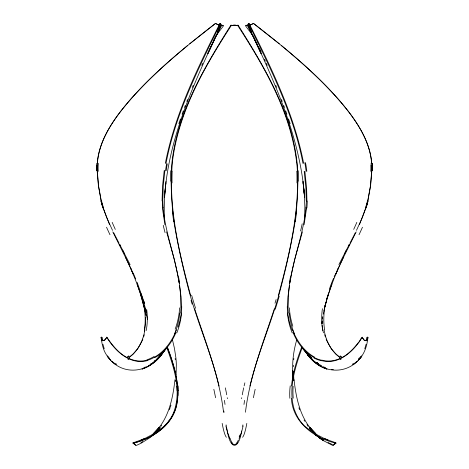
<?xml version="1.0" encoding="UTF-8"?>
<svg xmlns="http://www.w3.org/2000/svg" width="469" height="469" viewBox="0 0 469 469"><rect width="100%" height="100%" fill="white"/><g stroke="black" fill="none" stroke-linecap="round" stroke-linejoin="round"><path stroke-width="0.7" d="M292.885 379.239L292.896 371.554L292.697 379.368M293.406 366.682L293.412 365.263M297.944 181.081L297.469 196.792L296.367 211.337M306.245 200.996L305.94 188.597L304.199 171.396M306.943 200.978L306.632 188.538L304.885 171.302M292.891 380.605L292.908 379.151M292.955 376.244L293.014 371.876L292.726 379.456M304.598 218.683L304.862 206.964L304.352 194.741L303.015 181.503L304.586 197.156C300.658 141.409 277.83 89.432 254.632 39.39L261.221 53.595L247.62 25.238L248.447 23.462L249.109 23.45C271.434 68.198 294.063 113.815 303.648 163.271M323.909 440.127L315.385 434.605L323.481 440.303L315.274 434.505L323.282 440.391L315.191 434.435L323.147 440.444L315.145 434.388L323.082 440.473L332.926 445.55L335.974 443.193L335.986 442.818L326.612 439.523A94.468 90.552 -13.9 0 1 324.196 438.474M371.747 170.452L370.457 185.806L367.725 200.978M371.882 170.552L370.586 185.876L367.837 200.996M181.181 307.711L180.975 296.355L179.211 282.103M165.352 163.271C174.937 113.815 197.566 68.198 219.891 23.45L220.553 23.462L221.38 25.238L207.779 53.595L214.368 39.39C188.421 95.699 161.911 155.268 164.402 218.683M171.718 170.927C169.649 213.366 179.75 255.072 190.707 295.722M176.115 374.684L176.338 364.524A89.321 89.321 0 0 0 175.857 357.536L174.445 348.414L172.369 339.486M288.177 297.352L287.937 306.48L288.324 313.022M171.249 170.962C174.386 117.379 202.948 69.553 230.818 25.238L232.718 25.326M288.224 296.766L289.144 287.896M322.262 320.866L322.033 323.721L322.297 320.86M322.426 318.721L322.537 317.296M97.388 163.271C99.334 138.396 114.981 117.438 130.722 99.147C148.034 79.531 167.615 62.06 187.741 45.399M306.615 207.808L304.117 224.628M293.711 359.799L293.823 358.463M305.911 207.779C303.953 230.209 295.804 251.448 291.618 273.462M180.676 313.022L181.063 306.48L180.823 297.352M322.432 319.43L322.69 316.569M165.838 183.244L164.414 197.156L164.648 194.741M164.414 197.156L165.985 181.503M97.247 163.376C98.59 144.411 108.597 127.427 119.736 112.537C146.68 78.03 181.052 50.294 215.347 23.462L219.598 25.091M291.501 386.022C292.773 372.562 296.941 359.576 301.743 346.996M172.346 162.497C178.284 112.155 204.343 67.137 231.446 25.273M367.063 338.454L367.215 337.17L367.913 337.275C367.121 345.272 364.847 353.538 358.99 359.36L361.071 356.856C347.218 376.191 320.474 373.564 307.547 354.628L312.911 360.35L320.427 366.119C314.494 362.478 309.663 357.378 305.454 351.891L310.748 358.216L313.65 361.001L306.732 353.263M175.453 381.573L175.594 380.359M174.96 379.697C172.821 399.172 168.336 419.972 153.392 433.854M177.575 398.222C176.584 422.129 154.67 438.269 133.026 443.193L133.014 442.818L142.388 439.523A94.468 90.552 13.9 0 0 144.804 438.474M164.226 170.452L162.561 185.806L162.057 200.978M164.912 170.552L163.247 185.876L162.755 200.996M289.232 287.298L289.484 285.498M366.717 340.928L366.987 339.093M295.142 221.35C291.173 245.656 285.709 269.728 279.301 293.506C270.631 324.7 257.516 354.511 249.93 386.022M245.451 412.233C249.713 376.472 263.179 342.816 274.33 308.813M289.789 282.103L288.025 296.355L287.819 307.711M289.854 283.1L290.575 278.885M144.886 329.854C143.215 340.447 138.097 350.982 129.116 357.214M367.215 337.17L367.127 337.61A17.077 11.918 65.3 0 1 367.057 338.026C366.746 341.508 363.932 340.94 362.742 338.067M166.032 163.376C175.441 113.867 198.534 68.327 220.553 23.462M242.649 426.274L242.913 424.867M290.686 278.281L291.495 274.066M367.913 337.275C368.247 340.951 364.331 342.241 363.018 338.536C361.576 334.889 359.969 341.96 358.293 342.669C355.59 346.198 352.629 349.546 349.27 352.465C341.995 359.037 331.659 362.889 321.945 360.133M290.657 277.296L294.702 259.504L302.399 231.885M243.112 425.958L241.5 432.365L239.084 438.492M323.334 314.166C326.289 297.885 332.333 282.42 338.659 267.207L335.616 274.453L343.531 257.194L356.188 231.885M241.687 430.999C238.657 450.052 230.343 450.052 227.313 430.999M324.05 310.707L326.019 302.183L324.759 306.773L328.705 293.231L326.823 298.759L331.958 283.956M366.055 344.322L364.776 348.772M296.736 339.908C293.289 351.498 291.917 363.709 293.025 375.763M278.293 295.722C289.25 255.072 299.351 213.366 297.282 170.927M170.353 407.18L170.951 405.245M143.608 336.965L144.294 334.755M365.843 207.808L359.459 224.628M365.926 207.779L362.297 217.669L356.475 230.355M169.415 409.771L170.065 407.831M178.853 123.64L180.454 118.921M329.431 289.021L331.067 284.366M182.089 114.219L183.297 110.866M302.37 347.136C295.183 367.016 287.667 389.516 294.62 410.568M184.51 107.512L185.273 105.502M186.803 101.48L187.571 99.463M173.741 412.233C181.802 390.847 173.97 367.485 166.63 347.136M248.336 24.71L249.109 23.45M142.213 340.629L142.846 339.093M176.455 329.854C172.123 340.904 164.941 351.41 154.33 357.214M105.009 339.82C105.707 339.005 106.305 338.108 106.815 337.17C109.869 341.772 113.24 346.186 117.162 350.085C124.725 357.941 136.104 363.264 147.055 360.133M192.396 87.357L193.199 85.428M331.302 283.698L333.553 278.334M334.116 276.991L334.96 274.975M175.975 332.468C171.795 342.786 164.689 352.278 154.793 357.683M221.321 25.449L213.911 40.246L221.321 25.449L220.612 25.654M201.764 65.338L202.643 63.391M142.001 341.139L137.939 348.473M208.084 52.974L214.239 39.871M238.381 440.022L236.939 442.836L237.549 443.193M338.929 266.539L339.497 265.354M217.317 31.904L220.717 24.886L218.83 28.761M340.066 264.176L343.531 257.194M218.835 28.832L220.729 24.98L219.762 26.926M355.238 232.841L353.943 235.403M344.346 254.04L344.926 252.902M353.69 235.895L350.009 243.042M345.213 252.34L346.362 250.094M338.899 264.592L349.411 244.202M348.625 245.709L349.458 244.103M106.815 337.17L106.545 337.61A17.077 11.115 -66.8 0 1 106.258 338.026C104.792 341.168 101.193 342.352 101.087 337.275L101.785 337.17L101.873 337.61A17.077 11.918 -65.3 0 0 101.943 338.026C102.002 339.562 103.596 341.772 104.921 339.832M160.879 426.35L161.623 425.213M236.915 442.871L235.925 444.131M362.232 337.275C353.984 350.953 338.905 365.316 321.558 360.62M137.552 349.006L132.985 354.329L128.858 357.683M164.637 350.073C152.366 372.468 122.679 378.442 107.172 355.959L110.01 359.36M214.855 37.338L223.607 25.66L221.145 25.326M162.268 353.263L155.35 361.001L148.573 366.119L153.246 362.871L161.453 354.628L158.528 357.753M358.468 358.92L359.277 357.947M358.169 360.368L361.828 355.959L358.99 359.36M164.941 350.249L159.22 357.12L155.35 361.001L163.546 351.891L162.221 353.474M161.342 354.523L155.35 361.001M166.36 348.496L160.181 355.801L163.781 351.609M161.453 354.628L159.22 357.12L162.643 353.169L158.757 357.319M153.809 434.435L154.782 433.374M158.68 429.129L160.14 427.54M159.624 427.464L153.34 433.907L159.583 427.107L153.17 434.06L159.659 427.775L153.041 434.171M156.863 359.348L157.813 358.334M156.089 360.35L151.059 364.507L146.381 367.338L142.031 369.08C147.993 367.075 153.246 363.323 157.549 358.791M153.34 433.907L159.601 427.241M157.69 430.436L160.163 427.898L157.643 430.478M359.764 358.193L361.212 356.704M164.508 425.958L156.376 432.365L144.81 438.492M154.166 361.171L155.122 360.286M152.964 434.241L159.706 428.174M356.376 361.921L353.163 364.595L357.296 361.224M189.711 43.787L215.593 23.45M353.233 363.651L352.272 364.343M334.573 443.92L334.274 444.149M150.643 363.932L151.516 363.287M231.452 443.193L232.049 442.818L230.385 439.523M140.929 442.531L142.664 441.534M235.204 444.694L233.644 444.6M371.753 163.376C370.41 144.411 360.403 127.427 349.264 112.537C322.32 78.03 287.948 50.294 253.653 23.462L249.895 25.238M253.653 23.462L249.402 25.091M143.825 367.667L145.501 366.946M297.751 170.962C294.614 117.379 266.052 69.553 238.182 25.238L234.5 25.66L230.818 25.238M147.442 360.62C130.095 365.316 115.016 350.953 106.768 337.275M223.015 25.238L222.435 25.303M247.855 25.326L245.393 25.66L254.145 37.338M237.484 25.279L236.282 25.326M233.328 25.303L235.673 25.303M238.182 25.238L237.554 25.273C264.657 67.137 290.716 112.155 296.654 162.497M248.388 25.654L247.62 25.238L255.089 40.246L247.679 25.449M221.737 25.326L221.268 25.326M247.732 25.326L247.263 25.326M333.395 369.56L331.448 369.343M246.565 25.303L246.002 25.244M335.974 443.193C314.33 438.269 292.416 422.129 291.425 398.222M219.105 25.238L215.347 23.462M323.54 366.951L325.357 367.678M323.499 366.946L325.175 367.667M324.19 438.492L312.624 432.365L304.492 425.958A41.471 41.008 -63 0 1 294.743 410.522M328.071 442.531L332.556 444.6M314.207 357.683C304.311 352.278 297.205 342.786 293.025 332.468M314.67 357.214C304.059 351.41 296.877 340.904 292.545 329.854M116.728 364.343L115.767 363.651M340.142 357.683L336.015 354.329L331.448 349.006M339.884 357.214C330.903 350.982 325.785 340.447 324.114 329.854M316.763 362.73L318.469 363.973M316.739 362.719L318.357 363.932L316.845 362.748M316.628 362.643L317.484 363.287M253.407 23.45L279.29 43.787M134.726 444.149L134.427 443.92M317.032 362.906L318.357 363.932M133.583 443.264L133.014 442.818M111.704 361.224L115.837 364.595L112.624 361.921M312.911 360.35C317.015 364.096 321.652 367.333 326.969 369.08C319.113 366.512 312.835 360.784 307.547 354.628M281.259 45.399C302.159 62.711 322.508 80.885 340.283 101.451C355.203 119.149 369.801 139.451 371.612 163.271M309.294 428.174L316.036 434.241M311.885 430.237L315.959 434.171M315.619 433.872L309.417 427.107L315.737 433.972L309.341 427.775L315.83 434.06L309.376 427.464L315.66 433.907C300.658 420.048 296.197 399.183 294.04 379.697M233.099 444.149L232.061 442.836M309.376 427.464L315.737 433.972M309.329 428.408L311.31 430.436M310.871 357.308L309.716 356.053L310.636 356.997M313.65 361.001L308.69 355.848L304.363 350.073M109.236 358.193C103.608 352.805 101.996 344.697 101.087 337.275M309.716 356.053L310.584 356.962M310.296 356.639L311.885 358.334M309.399 427.241L315.66 433.907M312.137 359.348L304.059 350.249M310.713 357.015L309.968 356.2L310.935 357.29M310.038 356.323L310.853 357.261M307.658 353.538L308.561 354.582M309.909 356.153L310.806 357.202M305.219 351.609L308.819 355.801L302.64 348.496M107.929 356.856L110.831 360.368M219.891 23.45L220.665 24.71M331.061 348.473L326.999 341.139M304.047 420.072L304.786 421.215M307.007 424.638L308.121 426.35M362.185 337.17L362.455 337.61A17.077 11.156 66.8 0 0 362.695 338.032M118.991 243.042L115.31 235.895M119.542 244.103L120.375 245.709M119.589 244.202L130.101 264.592M122.638 250.094L123.787 252.34M124.074 252.902L124.654 254.04M115.057 235.403L113.762 232.841M130.071 266.539L112.812 231.885M248.447 23.462C270.466 68.327 293.559 113.867 302.968 163.376M248.277 25.056L249.244 26.991M249.238 26.926L248.271 24.98L250.165 28.832M112.525 230.355L106.703 217.669L103.074 207.779M250.17 28.761L248.283 24.886L251.683 31.904M254.761 39.871L260.916 52.974M256.531 41.958L257.135 43.259M259.251 47.809L261.069 51.707M125.469 257.194L133.384 274.453L130.347 267.195L137.042 283.956L142.177 298.759L137.042 283.956M264.481 59.2L265.36 61.152M266.339 63.344L267.236 65.338M229.916 438.492L227.5 432.365L225.888 425.958M109.541 224.628L103.157 207.808M133.196 272.964L135.729 279.002M137.136 282.356L144.651 303.689L143.502 300.353M275.801 85.428L276.604 87.357M326.154 339.093L326.787 340.629M281.429 99.463L282.197 101.48M283.727 105.502L284.49 107.512M285.703 110.866L286.911 114.219M288.546 118.921L290.147 123.64M298.935 407.831L299.585 409.771M104.224 348.772L102.946 344.322M194.67 308.813C205.862 342.792 219.269 376.484 223.549 412.233M324.706 334.755L325.392 336.965M141.169 293.694L146.504 312.161L145.935 310.126M166.601 231.885L174.298 259.504L178.343 277.296M219.07 386.022C211.132 353.122 197.232 322.056 188.556 289.373C182.74 266.914 177.569 244.249 173.858 221.35M101.163 200.996L98.414 185.876L97.118 170.552M101.275 200.978L98.543 185.806L97.253 170.452M144.95 310.707L140.295 293.231L144.417 307.43L142.981 302.183L145.976 315.573M145.05 308.244L147.512 319.336M164.883 224.628L162.385 207.808M177.382 273.462C173.196 251.448 165.047 230.209 163.089 207.779M226.615 427.681L227.166 430.366M177.505 274.066L178.314 278.281M226.087 424.867L226.351 426.274M178.425 278.885L179.146 283.1M223.819 411.002L224.035 412.362M102.013 339.093L102.283 340.928M179.516 285.498L179.768 287.298M179.856 287.896L180.776 296.766M101.785 337.17L101.937 338.454M177.499 386.022C176.215 372.556 172.064 359.576 167.257 346.996C174.011 365.058 180.278 384.574 176.737 404.049C173.043 425.371 152.613 438.322 133.026 443.193L136.074 445.55L141.257 443.158L150.127 437.536A54.17 54.17 0 0 0 155.339 432.975M303.162 183.244L304.586 197.156M172.633 211.337L171.531 196.792L171.056 181.081M175.177 358.463L175.289 359.799M292.943 375.235L292.703 371.014L293.019 375.393M292.703 371.014L292.984 375.1M292.885 375.206L292.744 371.12L293.072 376.226M292.744 371.12L293.002 375.991M292.861 379.187L292.808 371.301L293.031 376.074M293.635 375.599L293.782 380.611L293.688 375.745M292.808 371.301L292.932 375.616M292.896 371.554L292.984 375.751M176.848 386.134A77.356 71.001 -62.2 0 1 177.1 390.741M177.376 390.706A67.864 63.907 -54.7 0 1 177.335 395.244M177.628 395.238A61.023 58.49 -46.3 0 1 177.434 398.216M178.138 385.917A77.356 72.302 -57.3 0 1 178.449 390.607M178.167 390.642A67.864 64.704 -49.2 0 1 178.179 395.232M177.892 395.238A61.023 58.754 -43.4 0 1 177.71 398.228M96.796 170.446A71.405 67.008 65.9 0 1 96.831 165.088M102.881 207.914A86.343 64.171 77.6 0 1 100.987 201.054M115.304 229.388A184.047 91.83 72.9 0 1 112.173 222.353M146.686 309.434A50.435 35.785 77.8 0 1 146.205 330.563M129.391 358.509A48.999 30.403 -89.5 0 1 127.914 359.283M101.972 338.008A17.077 11.889 -65.5 0 1 101.884 337.598M181.743 306.538A50.523 36.863 -77.6 0 1 178.038 327.086M178.15 277.413A175.805 115.175 -79.3 0 1 179.011 282.215M96.661 170.546A71.054 66.686 65.8 0 1 96.802 163.323M102.998 207.808A83.324 63.309 77.4 0 1 101.081 201.013M129.081 358.767A49.749 30.667 -88.2 0 1 128.342 359.19M181.55 313.016A48.313 33.369 -80 0 1 176.772 333.013M236.611 25.426A6.068 0.897 12.1 0 1 235.936 25.42M234.183 25.004A6.255 0.715 -9.9 0 1 233.597 25.05M192.173 304.211A511.884 423.876 -69.4 0 1 191.035 300.465M225.026 404.436A41.436 0.862 81.7 0 1 224.417 400.35M246.829 423.384A41.471 5.493 -86.1 0 1 242.59 437.272M276.118 299.509A511.884 421.994 70 0 1 274.998 303.244M170.564 181.081A92.194 45.03 89.3 0 1 170.745 170.845M174.028 221.233A118.159 53.038 89.4 0 1 172.809 211.255M225.313 387.863A69.676 24.452 78.6 0 1 226.738 394.804M227.26 397.724A69.676 24.452 78.6 0 1 227.418 398.685M253.418 397.741A69.676 12.927 -78.5 0 1 255.154 389.317M296.555 211.419A118.159 53.407 -89.4 0 1 295.318 221.468M296.83 171.167A96.18 45.288 -89.3 0 1 296.965 182.939M289.338 283.159A171.988 113.064 79.2 0 1 290.417 277.144M292.826 326.231A50.435 34.741 78.2 0 1 289.385 307.875M341.526 356.845A48.999 28.967 82.4 0 1 340.177 355.848M324.566 329.619A50.523 33.745 -78.6 0 1 324.489 309.563M362.461 227.225A184.047 98.766 -73.7 0 1 359.031 234.734M367.438 200.908A86.343 63.579 -77.5 0 1 365.562 207.703M371.008 165.199A72.777 67.003 -69.3 0 1 370.973 171.308M294.626 334.268A48.225 31.593 79.7 0 1 289.226 313.034M341.08 356.956A49.749 29.436 82.3 0 1 340.4 356.446M367.749 200.972A83.324 63.139 -77.4 0 1 365.843 207.749M371.073 163.464A72.419 66.692 -69.2 0 1 371.12 171.402M247.016 25.426A6.068 1.26 -8.7 0 1 246.225 25.379M247.814 25.097A6.255 1.067 -6.6 0 1 247.169 25.097M327.919 439.904A94.814 90.922 -14.1 0 1 324.243 438.374M334.626 443.674A5.399 0.498 -40.5 0 1 334.133 444.055M333.875 444.641A5.804 0.797 -42.4 0 1 333.254 445.081M293.219 398.181A69.676 63.954 62.2 0 1 293.154 386.292M289.848 398.257A69.676 67.085 43.4 0 1 290.223 385.823M372.064 163.212A71.405 67.008 -65.9 0 1 372.204 170.446M368.013 201.054A86.343 64.171 -77.6 0 1 366.119 207.914M356.827 222.353A184.047 91.83 -72.9 0 1 353.696 229.388M322.795 330.563A50.435 35.785 -77.8 0 1 322.42 308.672M341.086 359.283A48.999 30.403 89.5 0 1 339.609 358.509M367.116 337.598A17.077 11.889 65.5 0 1 367.028 338.008M321.904 360.315A48.999 39.173 -79.8 0 1 314.488 357.689M292.087 330.117A50.523 36.863 77.6 0 1 287.257 306.538M289.989 282.215A175.805 115.175 79.3 0 1 290.85 277.413M302.188 223.789A184.047 149.054 66.2 0 1 300.565 230.994M307.265 201.072A86.343 57.03 78.7 0 1 306.925 207.931M305.512 162.596A72.777 26.569 81.5 0 1 306.849 171.267M372.198 163.323A71.054 66.686 -65.8 0 1 372.339 170.546M367.919 201.013A83.324 63.309 -77.4 0 1 366.002 207.808M323.458 332.838A48.225 35.849 -78.4 0 1 322.144 325.41M340.658 359.19A49.749 30.667 88.2 0 1 339.919 358.767M321.523 360.772A49.749 39.742 -79.6 0 1 314.048 358.093M292.228 333.013A48.313 33.369 80 0 1 287.45 313.016M306.345 201.025A83.324 53.067 79.4 0 1 306.005 207.82M304.809 162.714A72.419 26.393 81.5 0 1 306.146 171.367M233.064 25.42A6.068 0.897 -12.1 0 1 232.389 25.426M235.403 25.05A6.255 0.715 9.9 0 1 234.817 25.004M296.73 162.462A82.362 40.457 -89.3 0 1 297.364 170.909M279.225 296.191A511.884 423.876 69.4 0 1 275.233 309.3M244.584 400.35A41.436 0.862 -81.7 0 1 243.974 404.436M239.923 435.062A94.814 6.554 -74 0 1 239.178 436.803M235.807 444.137A5.399 3.494 7 0 1 235.133 444.641M233.562 444.653A5.804 3.869 -10.6 0 1 233.058 444.202M230.285 439.131A94.468 6.466 73.9 0 1 229.81 438.081M226.41 437.272A41.471 5.493 86.1 0 1 222.171 423.384M195.573 308.321A511.884 421.994 -70 0 1 191.645 295.247M171.801 170.945A82.362 40.293 89.3 0 1 172.422 162.532M298.255 170.845A92.194 45.03 -89.3 0 1 298.436 181.081M296.191 211.255A118.159 53.038 -89.4 0 1 294.972 221.233M241.582 398.685A69.676 24.452 -78.6 0 1 241.74 397.724M242.262 394.804A69.676 24.452 -78.6 0 1 243.687 387.863M244.144 385.852A69.676 24.452 -78.6 0 1 244.877 382.839M213.846 389.317A69.676 12.927 78.5 0 1 215.582 397.741M173.682 221.468A118.159 53.407 89.4 0 1 172.445 211.419M172.035 182.939A96.18 45.288 89.3 0 1 172.17 171.167M222.775 25.379A6.068 1.26 8.7 0 1 221.984 25.426M221.831 25.097A6.255 1.067 6.6 0 1 221.186 25.097M173.788 412.257A41.436 40.991 8.2 0 1 164.426 425.87M144.757 438.374A94.814 90.922 14.1 0 1 141.081 439.904M134.867 444.055A5.399 0.498 40.5 0 1 134.374 443.674M135.746 445.081A5.804 0.797 42.4 0 1 135.125 444.641M168.846 420.898A41.471 41.008 63 0 1 168.295 421.643M165.551 170.517A71.405 22.512 -81.4 0 1 166.612 163.734M162.696 207.685A86.343 56.409 -79 0 1 162.38 200.89M165.059 232.63A184.047 152.478 -63 0 1 163.247 225.331M178.583 277.144A171.988 113.064 -79.2 0 1 179.662 283.159M179.615 307.875A50.435 34.741 -78.2 0 1 175.166 329.127M154.061 356.493A48.999 38.423 89.4 0 1 146.985 359.787M128.823 355.848A48.999 28.967 -82.4 0 1 127.474 356.845M144.511 309.563A50.523 33.745 78.6 0 1 144.434 329.619M109.969 234.734A184.047 98.766 73.7 0 1 106.539 227.225M103.438 207.703A86.343 63.579 77.5 0 1 101.562 200.908M98.027 171.308A72.777 67.003 69.3 0 1 98.074 163.353M166.225 170.616A71.054 22.371 -81.4 0 1 167.281 163.833M163.183 207.738A83.324 52.88 -79.5 0 1 162.854 200.967M179.774 313.034A48.225 31.593 -79.7 0 1 174.374 334.268M154.582 357.132A49.749 39.15 87.7 0 1 147.395 360.374M128.6 356.446A49.749 29.436 -82.3 0 1 127.92 356.956M145.525 317.12A48.313 34.407 79.7 0 1 144.305 331.495M103.157 207.749A83.324 63.139 77.4 0 1 101.251 200.972M97.88 171.402A72.419 66.692 69.2 0 1 97.927 163.464M321.271 365.756L319.6 364.8L321.253 365.761M323.071 440.473L315.127 434.376L323.082 440.473"/></g></svg>
